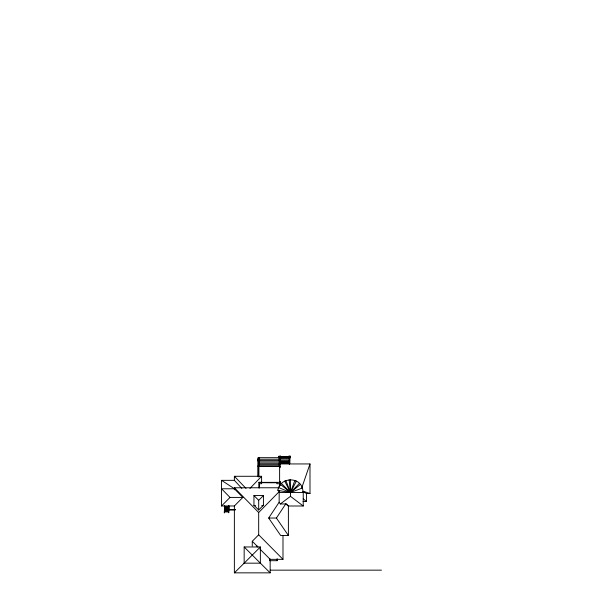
<?xml version="1.0" encoding="UTF-8"?>
<svg xmlns="http://www.w3.org/2000/svg" width="603" height="603" viewBox="0 0 603 603"><rect width="100%" height="100%" fill="white"/><g stroke="black" fill="none" stroke-linecap="round" stroke-linejoin="round"><path stroke-width="0.9" d="M277.938 490.141L279.197 491.626L279.144 502.209L268.682 518.037L280.659 535.487L288.392 535.487L288.392 506L286.621 504.116M290.141 492.689L290.209 492.018L290.88 492.078L290.819 492.749L290.141 492.689L290.819 492.749M290.39 492.485L290.209 492.018M290.616 492.5L290.88 492.078M302.465 487.993C298.53 475.94 279.302 477.885 277.862 490.39L290.473 492.493L302.465 487.993L303.241 492.493L303.241 506L288.392 506L285.716 503.965L280.32 503.965L279.144 502.209M301.779 487.812L309.995 463.941L279.611 463.941M268.682 518.037L276.408 518.037L286.026 503.49M249.928 488.445L261.604 476.287L234.371 476.287L234.371 480.342L241.878 488.445M269.82 559.343L282.988 559.343L258.679 534.808L258.679 512.527L279.777 491.038M299.45 483.357L290.473 492.493L290.473 496.344L303.241 506M242.843 497.415L234.371 505.97L221.535 505.97L230.014 497.415L242.843 497.415L234.371 488.777L221.535 488.777L230.014 497.415M263.413 505.239L258.687 510.01L258.687 500.317L263.413 495.545L253.953 495.545L253.953 505.676L255.68 505.676M258.679 534.808L252.265 541.283L252.265 546.039M244.162 563.172L260.368 546.966L260.368 563.172L244.162 563.172L244.162 546.966L260.368 546.966M234.371 505.97L234.371 572.85L244.23 563.074M300.249 484.586L290.473 492.493L278.692 487.563M280.32 503.965L290.473 496.344M259.124 465.795L258.906 460.504L258.906 477.131M279.166 456.441L290.382 456.441M279.166 456.893L279.166 457.345M288.807 456.893L288.807 457.345M279.611 457.677L258.001 457.677L258.001 476.687M280.516 457.677L288.807 457.677M278.94 457.79L279.611 457.79M280.516 457.903L288.807 457.903L288.807 456.441M280.32 459.034L289.877 459.034L289.877 460.609L289.478 460.609M258.001 459.252L279.611 459.252M259.35 459.705L259.35 460.157M258.001 460.609L279.611 460.609M279.928 461.672L279.671 461.958L279.619 460.383L289.704 460.383L289.651 461.958M258.906 461.928L289.704 461.958M289.704 463.081L279.619 463.081L279.611 482.362M258.906 463.277L289.877 463.308L289.877 461.732L279.453 461.732L279.453 463.308M258.906 464.664L279.611 464.664M258.001 466.006L280.282 466.006M258.001 466.119L258.906 466.119M279.611 466.609L280.282 466.609M279.611 467.287L280.508 467.287M221.535 505.97L221.535 480.342L234.371 480.342M279.611 481.691L280.372 481.691L280.372 485.392M279.611 482.031L280.282 482.031M258.906 482.362L280.372 482.362M261.604 482.702L266.579 482.702M271.93 482.747L276.913 482.747M280.372 483.719L276.913 483.719L276.913 482.362M234.371 489.794L234.371 487.767L278.85 487.767M279.144 492.493L303.241 492.493M302.729 491.528L306.505 493.51L309.995 493.51L309.995 463.941M302.985 501.5L306.505 501.5L306.505 493.51M261.694 505.676L263.413 505.676L263.413 495.545M224.406 507.1L228.575 507.1M224.406 507.251L228.575 507.251M224.406 508.314L228.575 508.314M224.406 508.465L228.575 508.465M224.406 509.527L228.575 509.527M228.808 509.527L235.283 509.527M224.406 509.678L228.575 509.678M228.808 509.754L235.283 509.754M228.741 509.867L235.215 509.867M224.406 510.733L228.575 510.733M224.406 510.884L228.575 510.884M224.354 511.947L228.575 511.947M252.318 541.283L257.956 547.034M269.82 560.692L277.244 560.692L277.244 558.981M270.257 570.152L381.465 570.152M234.371 572.85L270.159 572.85L270.159 559.343L259.885 548.979M261.604 482.362L258.906 482.34L258.906 487.933M303.362 491.294L309.995 493.51M221.535 480.342L234.74 488.95M280.485 484.42L290.473 492.493L296.375 481.164L294.852 480.485L290.473 492.493L281.367 483.41M303.203 498.817L306.505 501.5M260.292 563.074L270.159 572.85M244.162 546.966L260.368 563.172M253.953 495.545L258.687 500.317M253.953 505.239L258.687 510.01M256.674 545.738L257.662 546.74M234.371 487.767L258.679 512.527M234.371 476.287L246.039 488.445M276.408 518.037L288.392 535.487M284.661 481.051L290.473 492.493L290.397 479.551M285.882 480.501L290.473 492.493L289.131 479.822M290.156 456.441L290.156 456.893M289.704 456.215L289.704 456.614L280.516 456.667L280.516 456.215M289.704 457.79L289.651 459.252M289.478 457.79L289.508 464.363M289.282 457.76L289.274 464.333M289.252 456.215L289.252 456.614M282.988 535.6L282.988 559.343M280.071 456.441L279.619 456.441M280.094 457.677L280.094 464.385M279.875 457.79L279.875 466.202M279.845 463.308L279.845 464.657M279.611 483.719L279.611 486.252M279.506 457.79L279.506 464.725M279.453 459.034L279.453 460.609M279.453 464.431L279.453 466.006M279.279 457.79L279.279 466.428M279.166 456.215L279.166 457.79M277.018 558.981L277.018 560.692M271.727 482.747L266.782 482.747M270.046 558.981L270.046 560.692M261.604 476.287L261.604 483.719L259.35 483.719L259.35 487.933M259.35 459.252L259.35 460.609M258.906 457.677L258.906 459.252M258.544 460.609L258.544 466.006M258.318 460.609L258.318 466.006M229.034 506.038L229.034 509.754M228.741 505.608L228.741 512.791L228.575 505.608M280.742 456.215L278.94 456.215L278.94 458.016L280.742 458.016L280.742 456.215M290.382 456.215L288.581 456.215L288.581 458.016L290.382 458.016L290.382 456.215M259.576 459.034L257.775 459.034L257.775 460.828L259.576 460.828L259.576 459.034M280.124 466.36L258.34 466.36L258.34 476.28L258.37 466.36L280.124 466.39M224.58 505.759L224.354 512.791L224.58 505.759"/></g></svg>
